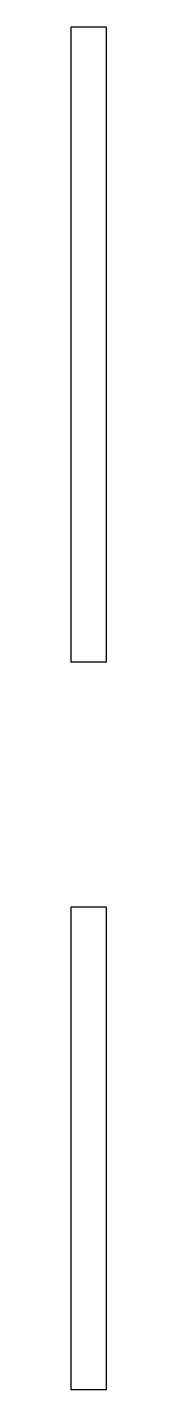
# Model space of a CAD drawing. Header units: millimetres. Extents: x 0 to 8, y 0 to 305.
import ezdxf

# ---------------------------------------------------------------- set-up
doc = ezdxf.new("R2010")
doc.units = ezdxf.units.MM

msp = doc.modelspace()

# ---------------------------------------------------------------- linework, layer by layer
for p, q in [((7.9, 305, 0.95), (0, 305, 0.95)), ((0, 305, 0.95), (0, 162.85, 0.95)), ((7.9, 305, 0.95), (7.9, 162.85, 0.95)), ((7.9, 162.85, 0.95), (0, 162.85, 0.95)), ((7.9, 108.05, 0.95), (0, 108.05, 0.95)), ((0, 108.05, 0.95), (0, 0, 0.95)), ((7.9, 108.05, 0.95), (7.9, 0, 0.95)), ((7.9, 0, 0.95), (0, 0, 0.95))]:
    msp.add_line(p, q)

doc.saveas('drawing.dxf')
